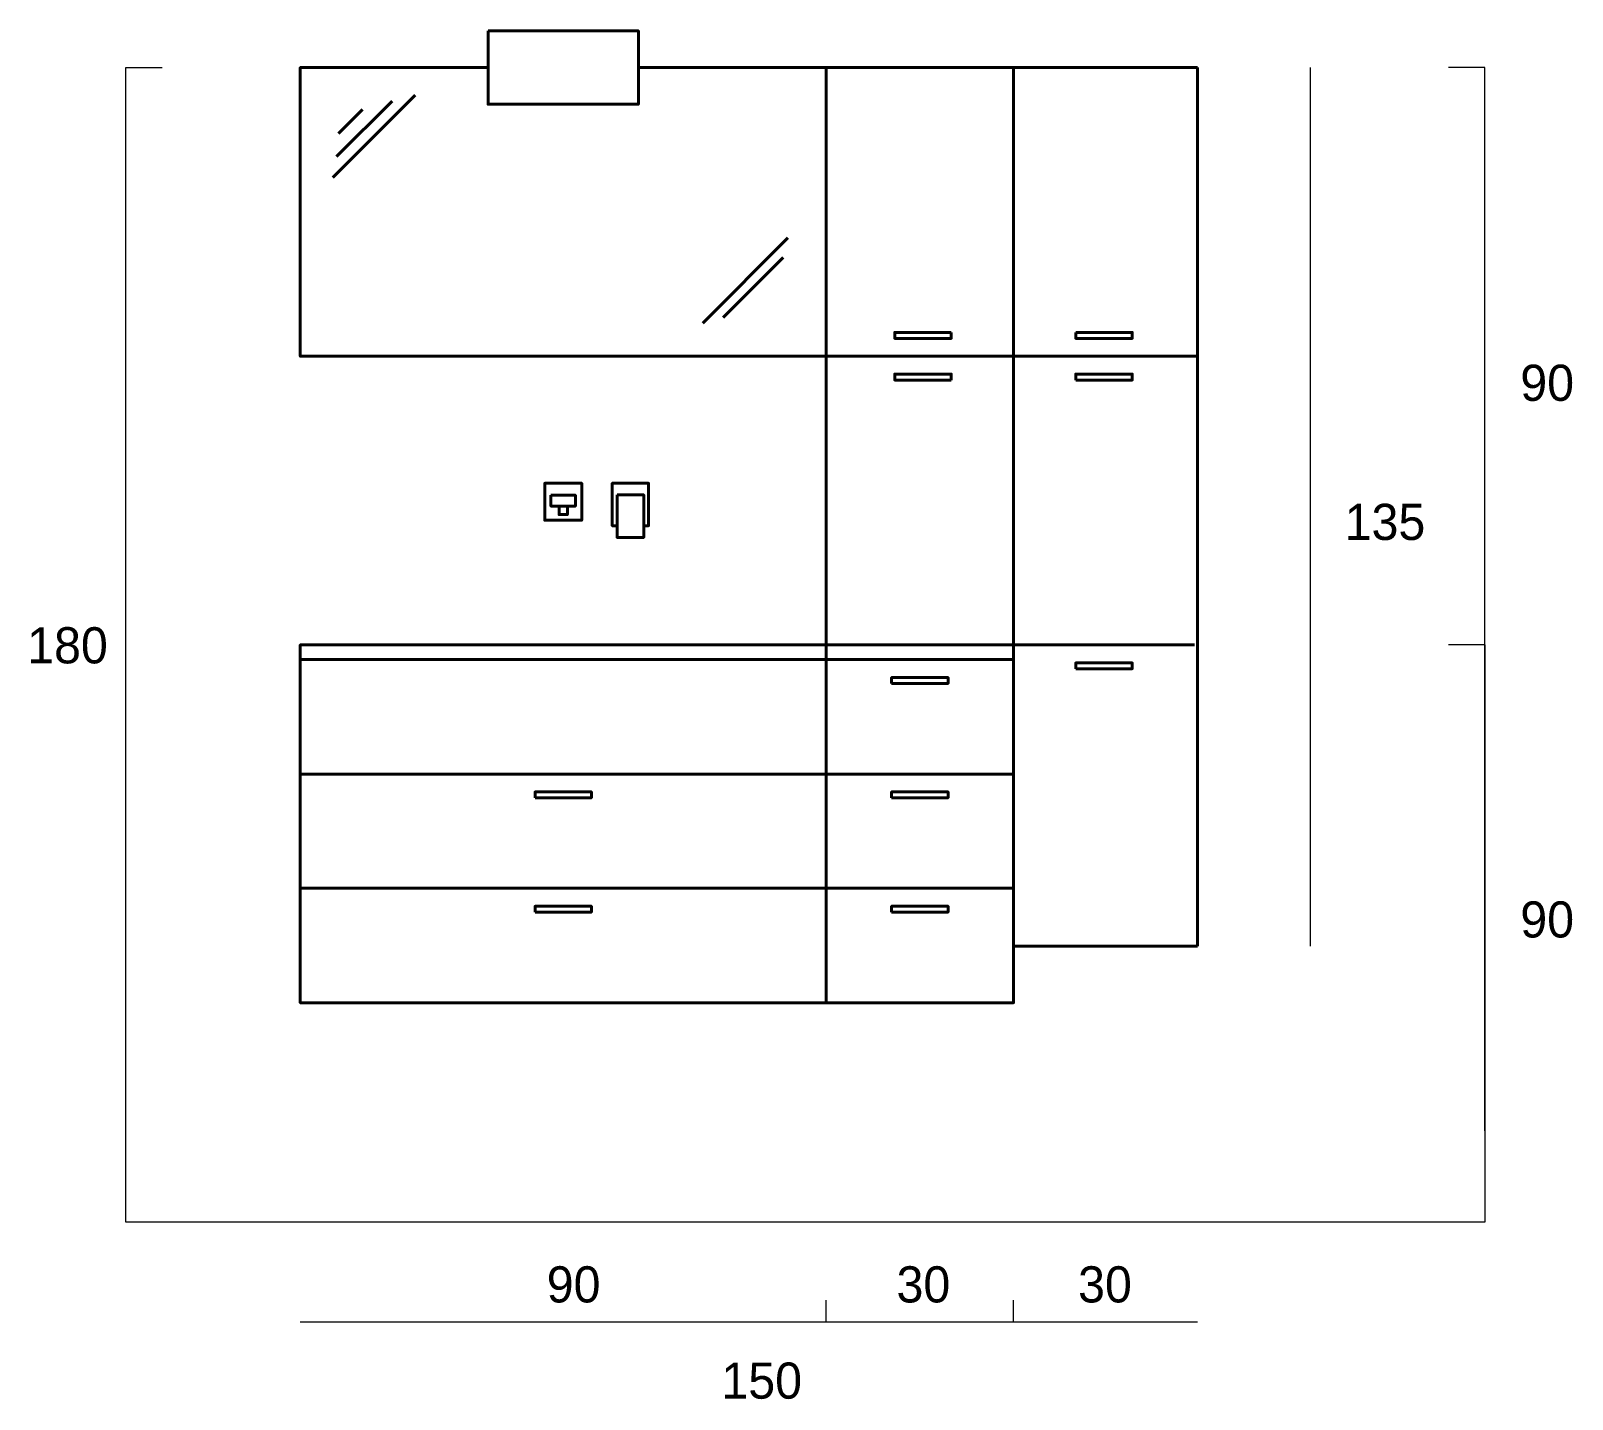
# Model space of a CAD drawing. Header units: millimetres. Extents: x -396 to 1736, y 1851 to 3743.
import ezdxf

# ---------------------------------------------------------------- set-up
doc = ezdxf.new("R2010")
doc.units = ezdxf.units.MM
doc.header["$LTSCALE"] = 100
doc.header["$MEASUREMENT"] = 0
doc.layers.get('0').update_dxf_attribs({"lineweight": 40})
doc.layers.add('dim', color=7, linetype='Continuous', lineweight=9)

msp = doc.modelspace()

# ---------------------------------------------------------------- linework, layer by layer
for p, q in [((1217.9, 3691.9), (704.3, 3691.9)), ((704.3, 3691.9), (704.3, 2893.7)), ((963.3, 3691.9), (963.3, 2889.5)), ((1217.9, 2477.3), (1217.9, 3691.9)), ((1217.9, 2893.7), (1217.9, 3691.9)), ((21.9, 3539.8), (135.7, 3653.6)), ((27.2, 3569), (103.9, 3645.6)), ((29.9, 3600.9), (63.1, 3634.1)), ((533.5, 3338.5), (651.4, 3456.4)), ((561.7, 3346.4), (644.8, 3429.5)), ((704.3, 3292.8), (1217.9, 3292.8)), ((963.3, 2893.7), (1213.6, 2893.7)), ((963.3, 2477.3), (1217.9, 2477.3))]:
    msp.add_line(p, q)
for points in [[(236.7, 3742.7), (444.6, 3742.7), (444.6, 3641.1), (236.7, 3641.1)], [(877.1, 3325.7), (799, 3325.7), (799, 3317.6), (877.1, 3317.6)], [(1049.4, 3325.7), (1127.5, 3325.7), (1127.5, 3317.6), (1049.4, 3317.6)], [(877.1, 3260), (799, 3260), (799, 3268.1), (877.1, 3268.1)], [(1049.4, 3260), (1127.5, 3260), (1127.5, 3268.1), (1049.4, 3268.1)], [(323.7, 3100.7), (357.6, 3100.7), (357.6, 3085.6), (323.7, 3085.6)], [(415.1, 3101.1), (452, 3101.1), (452, 3042.3), (415.1, 3042.3)], [(335, 3085.6), (346.4, 3085.6), (346.4, 3073.9), (335, 3073.9)], [(704.3, 2399.2), (-23, 2399.2), (-23, 2893.7), (704.3, 2893.7)], [(-23, 2893.7), (704.3, 2893.7), (704.3, 2873.4), (-23, 2873.4)], [(704.3, 2399.2), (963.3, 2399.2), (963.3, 2893.7), (704.3, 2893.7)], [(963.3, 2893.7), (704.3, 2893.7), (704.3, 2873.4), (963.3, 2873.4)], [(1049.4, 2860.9), (1127.5, 2860.9), (1127.5, 2869), (1049.4, 2869)], [(794.8, 2840.6), (872.8, 2840.6), (872.8, 2848.7), (794.8, 2848.7)], [(704.3, 2557.3), (-23, 2557.3), (-23, 2715.3), (704.3, 2715.3)], [(963.3, 2557.3), (704.3, 2557.3), (704.3, 2715.3), (963.3, 2715.3)], [(301.6, 2682.5), (379.7, 2682.5), (379.7, 2690.6), (301.6, 2690.6)], [(794.8, 2682.5), (872.8, 2682.5), (872.8, 2690.6), (794.8, 2690.6)], [(704.3, 2399.2), (-23, 2399.2), (-23, 2557.3), (704.3, 2557.3)], [(963.3, 2399.2), (704.3, 2399.2), (704.3, 2557.3), (963.3, 2557.3)], [(301.6, 2524.4), (379.7, 2524.4), (379.7, 2532.5), (301.6, 2532.5)], [(794.8, 2524.4), (872.8, 2524.4), (872.8, 2532.5), (794.8, 2532.5)]]:
    msp.add_lwpolyline(points, close=True)
for points in [[(444.6, 3691.9), (704.3, 3691.9), (704.3, 3292.8), (-23, 3292.8), (-23, 3691.9), (236.7, 3691.9)], [(335, 3066.1), (366.3, 3066.1), (366.3, 3117.3), (315.1, 3117.3), (315.1, 3066.1), (335, 3066.1)], [(415.1, 3058.6), (408.4, 3058.6), (408.4, 3117.3), (458.7, 3117.3), (458.7, 3058.6), (452, 3058.6)]]:
    msp.add_lwpolyline(points)
at = {"layer": 'dim'}
for p, q in [((-264.2, 2095.6), (-264.2, 3691.9)), ((-264.2, 3691.9), (-214.2, 3691.9)), ((1374.2, 2477.3), (1374.2, 3691.9)), ((1614.9, 3691.9), (1564.9, 3691.9)), ((1614.9, 2222.2), (1614.9, 3691.9)), ((1614.9, 2893.7), (1564.9, 2893.7)), ((1614.9, 2893.7), (1614.9, 2095.6)), ((1614.9, 2095.6), (-264.2, 2095.6)), ((704.3, 1958.1), (704.3, 1988.1)), ((963.3, 1958.1), (963.3, 1988.1)), ((-23, 1958.1), (1217.9, 1958.1))]:
    msp.add_line(p, q, dxfattribs=at)

# ---------------------------------------------------------------- texts
at = {"layer": 'dim', "char_height": 50, "width": 315.082, "attachment_point": 5}
for s, insert in [('90', (1701.3, 3255.8)), ('135', (1477, 3063.5)), ('180', (-344.9, 2892.9)), ('90', (1701.3, 2513.9)), ('90', (355, 2009.4)), ('30', (838.7, 2009.4)), ('30', (1089.8, 2009.4)), ('150', (615.1, 1876.4))]:
    msp.add_mtext(s, dxfattribs=dict(at, insert=insert))

doc.saveas('drawing.dxf')
